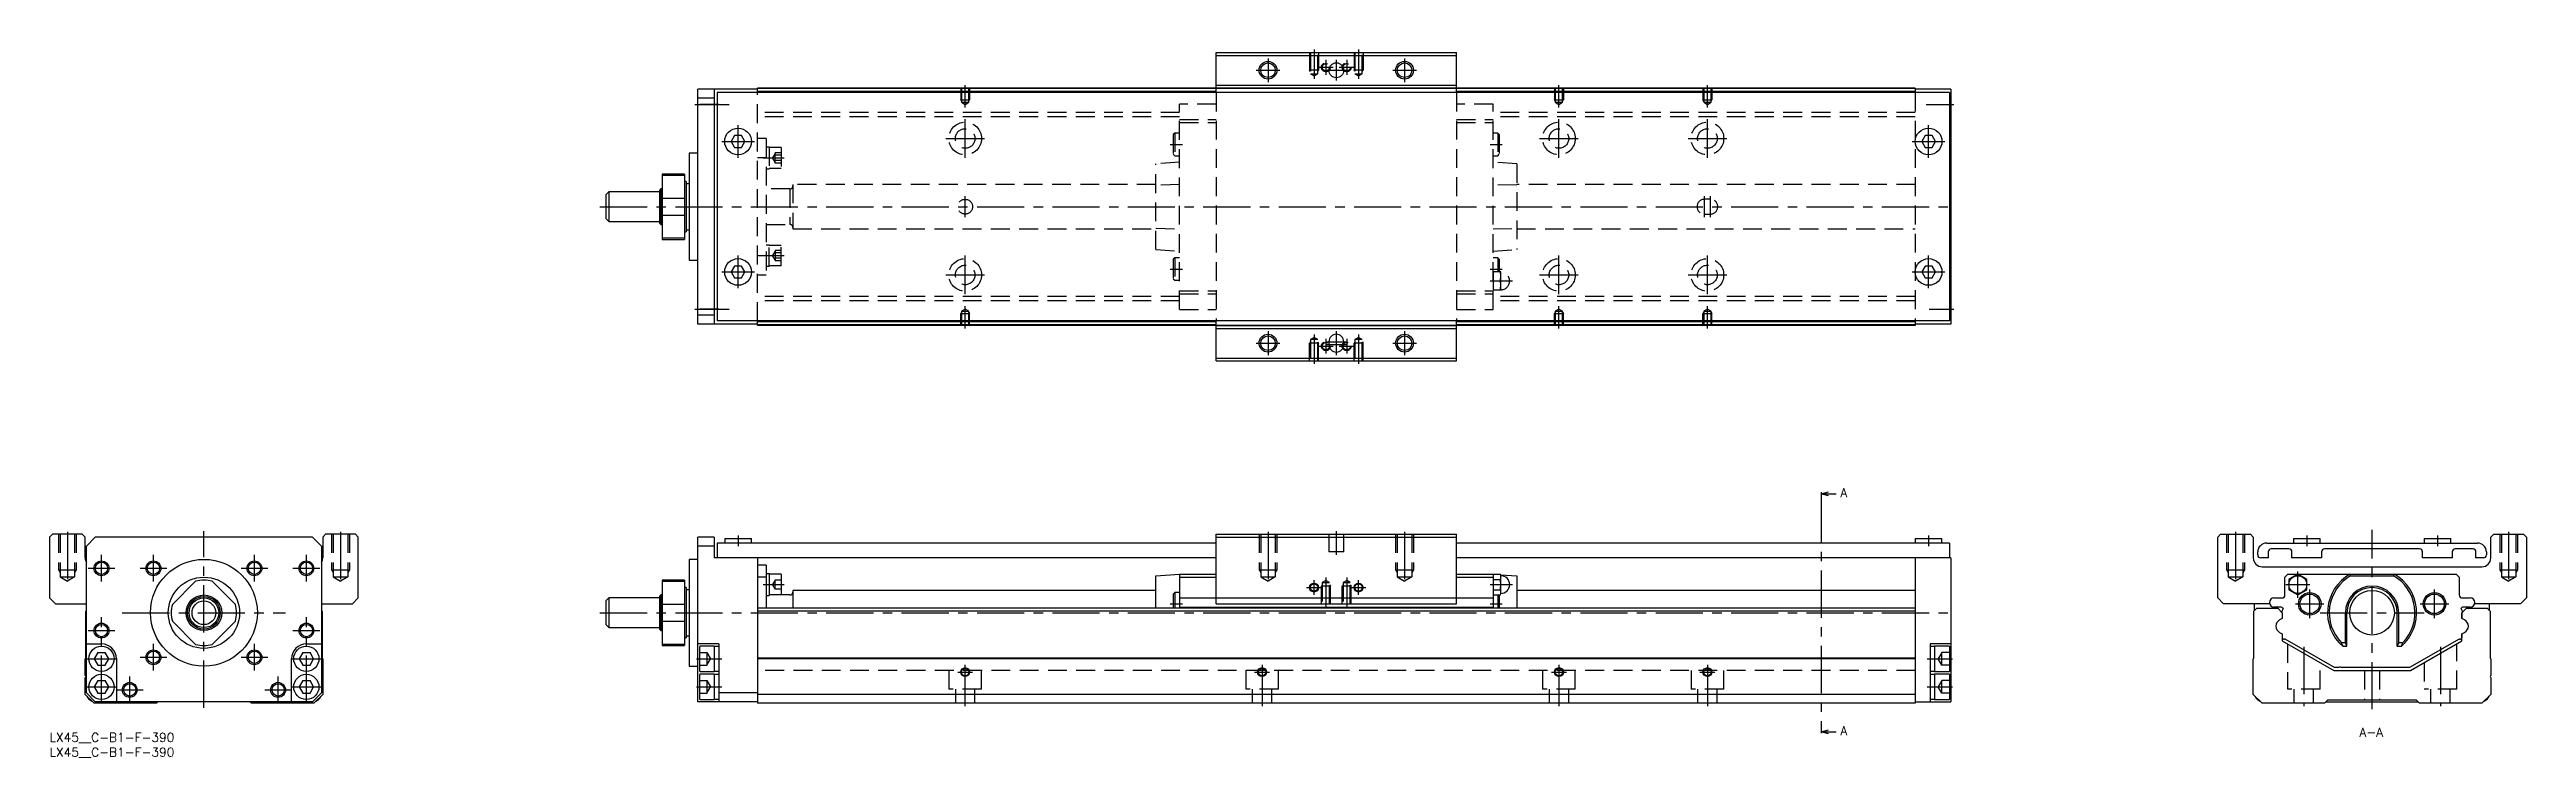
# Model space of a CAD drawing. Extents: x 0 to 834, y -8 to 230.
import ezdxf

# ---------------------------------------------------------------- set-up
doc = ezdxf.new("R2010")
doc.units = 0
doc.header["$LTSCALE"] = 0.5
doc.linetypes.add('CENTER', pattern=[50.8, 31.75, -6.35, 6.35, -6.35])
doc.linetypes.add('DASHED', pattern=[19.05, 12.7, -6.35])
for name, color, linetype in [('MSM_CENTER', 1, 'CENTER'), ('MSM_CONTINUOUS', 7, 'CONTINUOUS'), ('MSM_DASHED', 4, 'DASHED'), ('MSM_NARROW', 5, 'CONTINUOUS'), ('MSM_PART_NUMBER', 7, 'CONTINUOUS')]:
    doc.layers.add(name, color=color, linetype=linetype)
doc.styles.get("Standard").update_dxf_attribs({"font": 'txt.shx', "height": 3, "bigfont": 'bigfont.shx'})

# ---------------------------------------------------------------- blocks, each defined once
blk = doc.blocks.new('*U3')
at = {"layer": 'MSM_PART_NUMBER'}
blk.add_text('LX45__C-B1-F-390', height=3, dxfattribs=at).set_placement((0, -3))
blk = doc.blocks.new('*U4')
at = {"layer": 'MSM_PART_NUMBER'}
blk.add_text('LX45__C-B1-F-390', height=3, dxfattribs=at).set_placement((0, -8))

msp = doc.modelspace()

# ---------------------------------------------------------------- linework, layer by layer
at = {"layer": 'MSM_CENTER'}
for p, q in [((410.4, 227.38), (410.4, 219.38)), ((425.9, 230.38), (425.9, 220.47)), ((429.9, 226.88), (429.9, 221.88)), ((433.4, 226.88), (433.4, 219.88)), ((436.9, 226.88), (436.9, 221.88)), ((440.9, 230.38), (440.9, 220.47)), ((456.4, 227.38), (456.4, 219.38)), ((308.4, 210.87), (308.4, 218.38)), ((406.4, 223.38), (414.4, 223.38)), ((427.4, 224.38), (432.4, 224.38)), ((429.9, 223.38), (436.9, 223.38)), ((434.4, 224.38), (439.4, 224.38)), ((452.4, 223.38), (460.4, 223.38)), ((508.4, 210.87), (508.4, 218.38)), ((558.4, 210.87), (558.4, 218.38)), ((217.4, 211.88), (228.9, 211.88)), ((632.07, 211.88), (641.4, 211.88)), ((231.9, 193.88), (231.9, 204.88)), ((301.9, 200.38), (314.9, 200.38)), ((308.4, 193.88), (308.4, 206.88)), ((501.9, 200.38), (514.9, 200.38)), ((508.4, 193.88), (508.4, 206.88)), ((551.9, 200.38), (564.9, 200.38)), ((558.4, 193.88), (558.4, 206.88)), ((632.9, 193.88), (632.9, 204.88)), ((226.4, 199.38), (237.4, 199.38)), ((240.4, 193.83), (247.4, 193.83)), ((377.5, 198.38), (381.6, 198.38)), ((485.2, 198.38), (489.3, 198.38)), ((627.4, 199.38), (638.4, 199.38)), ((185.4, 177.38), (642.4, 177.38)), ((308.4, 173.88), (308.4, 180.88)), ((557.4, 173.88), (557.4, 180.88)), ((559.4, 173.88), (559.4, 180.88)), ((231.9, 149.88), (231.9, 160.88)), ((240.4, 160.92), (247.4, 160.92)), ((308.4, 147.88), (308.4, 160.88)), ((508.4, 147.88), (508.4, 160.88)), ((558.4, 147.88), (558.4, 160.88)), ((632.9, 149.88), (632.9, 160.88)), ((226.4, 155.38), (237.4, 155.38)), ((301.9, 154.38), (314.9, 154.38)), ((377.5, 156.38), (381.6, 156.38)), ((485.2, 156.38), (489.3, 156.38)), ((485.2, 152.38), (492.8, 152.38)), ((501.9, 154.38), (514.9, 154.38)), ((551.9, 154.38), (564.9, 154.38)), ((627.4, 155.38), (638.4, 155.38)), ((217.4, 142.88), (228.9, 142.88)), ((308.4, 136.38), (308.4, 143.89)), ((508.4, 136.38), (508.4, 143.89)), ((558.4, 136.38), (558.4, 143.89)), ((633.07, 142.88), (641.4, 142.88)), ((410.4, 135.38), (410.4, 127.38)), ((425.9, 134.29), (425.9, 124.38)), ((433.4, 135.38), (433.4, 127.38)), ((440.9, 134.29), (440.9, 124.38)), ((456.4, 135.38), (456.4, 127.38)), ((406.4, 131.38), (414.4, 131.38)), ((427.4, 130.38), (432.4, 130.38)), ((429.9, 132.88), (429.9, 127.88)), ((429.9, 131.88), (436.9, 131.88)), ((429.9, 130.88), (436.9, 130.88)), ((434.4, 130.38), (439.4, 130.38)), ((436.9, 132.88), (436.9, 127.88)), ((452.4, 131.38), (460.4, 131.38)), ((596.74, 80.12), (596.74, 0.88)), ((6, 67.76), (6, 50.18)), ((52, 8.5), (52, 68)), ((98, 67.76), (98, 50.18)), ((410.4, 67.76), (410.4, 50.18)), ((433.4, 68), (433.4, 60)), ((456.4, 67.76), (456.4, 50.18)), ((736.27, 67.76), (736.27, 50.18)), ((782.27, 8), (782.27, 68.5)), ((828.27, 67.76), (828.27, 50.18)), ((17.5, 51), (17.5, 60)), ((35, 51), (35, 60)), ((69, 51), (69, 60)), ((86.5, 51), (86.5, 60)), ((231.9, 66.5), (231.9, 63)), ((632.9, 66.5), (632.9, 63)), ((760.27, 66.5), (760.27, 63)), ((804.27, 66.5), (804.27, 63)), ((13, 55.5), (22, 55.5)), ((30.5, 55.5), (39.5, 55.5)), ((64.5, 55.5), (73.5, 55.5)), ((82, 55.5), (91, 55.5)), ((425.9, 46.5), (425.9, 51.5)), ((429.9, 52.41), (429.9, 42.5)), ((436.9, 52.41), (436.9, 42.5)), ((440.9, 46.5), (440.9, 51.5)), ((757.27, 45.54), (757.27, 54.46)), ((240.4, 50), (247.4, 50)), ((377.5, 43.5), (381.6, 43.5)), ((423.4, 49), (428.4, 49)), ((438.4, 49), (443.4, 49)), ((485.2, 50), (492.8, 50)), ((485.2, 43.5), (489.3, 43.5)), ((753.27, 50), (761.27, 50)), ((756.47, 43.5), (766.07, 43.5)), ((761.27, 38.7), (761.27, 48.3)), ((798.47, 43.5), (808.07, 43.5)), ((803.27, 38.7), (803.27, 48.3)), ((13, 34.5), (22, 34.5)), ((17.5, 10.25), (17.5, 39)), ((24.5, 40.5), (79.5, 40.5)), ((82, 34.5), (91, 34.5)), ((86.5, 10.25), (86.5, 39)), ((185.4, 40.5), (642.4, 40.5)), ((764.77, 40.5), (799.77, 40.5)), ((30.5, 25.5), (39.5, 25.5)), ((35, 21), (35, 30)), ((64.5, 25.5), (73.5, 25.5)), ((69, 21), (69, 30)), ((759.27, 28.97), (759.27, 9)), ((805.27, 28.97), (805.27, 9)), ((12.25, 25), (22.75, 25)), ((27, 10), (27, 19)), ((77, 10), (77, 19)), ((81.25, 25), (91.75, 25)), ((217.9, 25), (226.4, 25)), ((305.9, 20.5), (310.9, 20.5)), ((308.4, 9), (308.4, 23)), ((405.9, 20.5), (410.9, 20.5)), ((408.4, 23), (408.4, 9)), ((505.9, 20.5), (510.9, 20.5)), ((508.4, 23), (508.4, 9)), ((555.9, 20.5), (560.9, 20.5)), ((558.4, 23), (558.4, 9)), ((632.4, 25), (640.9, 25)), ((12.25, 15.5), (22.75, 15.5)), ((22.5, 14.5), (31.5, 14.5)), ((72.5, 14.5), (81.5, 14.5)), ((81.25, 15.5), (91.75, 15.5)), ((217.9, 15.5), (226.4, 15.5)), ((632.4, 15.5), (640.9, 15.5))]:
    msp.add_line(p, q, dxfattribs=at)
at = {"layer": 'MSM_CONTINUOUS'}
for p, q in [((392.9, 215.88), (392.9, 229.38)), ((392.9, 229.38), (473.9, 229.38)), ((392.9, 228.38), (473.9, 228.38)), ((473.9, 215.88), (473.9, 229.38)), ((238.4, 216.98), (218.4, 216.98)), ((218.4, 137.78), (218.4, 216.98)), ((223.9, 216.98), (223.9, 137.78)), ((628.4, 217.38), (238.4, 217.38)), ((238.4, 215.88), (238.4, 217.38)), ((392.9, 217.18), (238.4, 217.18)), ((392.9, 218.38), (473.9, 218.38)), ((392.9, 217.38), (473.9, 217.38)), ((628.4, 217.18), (473.9, 217.18)), ((628.4, 217.38), (628.4, 215.88)), ((640.4, 216.98), (628.4, 216.98)), ((640.4, 216.98), (640.4, 137.78)), ((223.9, 213.98), (218.4, 213.98)), ((639.9, 215.88), (224.9, 215.88)), ((224.9, 215.88), (224.9, 138.88)), ((392.9, 216.18), (238.4, 216.18)), ((628.4, 216.18), (473.9, 216.18)), ((639.9, 215.88), (639.9, 138.88)), ((230.74, 201.38), (229.59, 199.38)), ((233.05, 201.38), (230.74, 201.38)), ((234.2, 199.38), (233.05, 201.38)), ((631.74, 201.38), (630.59, 199.38)), ((634.05, 201.38), (631.74, 201.38)), ((635.2, 199.38), (634.05, 201.38)), ((215.4, 195.38), (215.4, 159.38)), ((218.4, 195.38), (215.4, 195.38)), ((229.59, 199.38), (230.74, 197.38)), ((230.74, 197.38), (233.05, 197.38)), ((233.05, 197.38), (234.2, 199.38)), ((630.59, 199.38), (631.74, 197.38)), ((631.74, 197.38), (634.05, 197.38)), ((634.05, 197.38), (635.2, 199.38)), ((213.9, 188.38), (206.4, 188.38)), ((206.4, 188.38), (206.4, 166.38)), ((206.4, 188.01), (213.9, 188.01)), ((213.9, 188.38), (213.9, 166.38)), ((214.4, 185.88), (213.9, 185.88)), ((214.4, 185.88), (214.4, 168.88)), ((215.4, 185.13), (214.4, 185.13)), ((188.4, 182.38), (187.4, 181.38)), ((187.4, 181.38), (187.4, 173.38)), ((188.4, 182.38), (188.4, 172.38)), ((205.4, 182.38), (188.4, 182.38)), ((205.9, 183.38), (205.4, 182.88)), ((205.4, 182.88), (205.4, 171.88)), ((205.9, 183.38), (205.9, 171.38)), ((206.4, 183.38), (205.9, 183.38)), ((213.9, 180.17), (206.4, 180.17)), ((187.4, 173.38), (188.4, 172.38)), ((188.4, 172.38), (205.4, 172.38)), ((205.4, 171.88), (205.9, 171.38)), ((205.9, 171.38), (206.4, 171.38)), ((206.4, 174.58), (213.9, 174.58)), ((213.9, 168.88), (214.4, 168.88)), ((214.4, 169.63), (215.4, 169.63)), ((213.9, 166.74), (206.4, 166.74)), ((206.4, 166.38), (213.9, 166.38)), ((215.4, 159.38), (218.4, 159.38)), ((230.74, 157.38), (229.59, 155.38)), ((229.59, 155.38), (230.74, 153.38)), ((233.05, 157.38), (230.74, 157.38)), ((230.74, 153.38), (233.05, 153.38)), ((234.2, 155.38), (233.05, 157.38)), ((233.05, 153.38), (234.2, 155.38)), ((631.74, 157.38), (630.59, 155.38)), ((630.59, 155.38), (631.74, 153.38)), ((634.05, 157.38), (631.74, 157.38)), ((631.74, 153.38), (634.05, 153.38)), ((635.2, 155.38), (634.05, 157.38)), ((634.05, 153.38), (635.2, 155.38)), ((223.9, 140.78), (218.4, 140.78)), ((238.4, 137.78), (218.4, 137.78)), ((639.9, 138.88), (224.9, 138.88)), ((238.4, 137.38), (238.4, 138.88)), ((392.9, 138.58), (238.4, 138.58)), ((392.9, 137.58), (238.4, 137.58)), ((628.4, 137.38), (238.4, 137.38)), ((392.9, 125.38), (392.9, 138.88)), ((392.9, 137.38), (473.9, 137.38)), ((392.9, 136.38), (473.9, 136.38)), ((473.9, 125.38), (473.9, 138.88)), ((628.4, 138.58), (473.9, 138.58)), ((628.4, 137.58), (473.9, 137.58)), ((628.4, 138.88), (628.4, 137.38)), ((640.4, 137.78), (628.4, 137.78)), ((392.9, 126.38), (473.9, 126.38)), ((392.9, 125.38), (473.9, 125.38)), ((430.9, 131.88), (430.9, 130.88)), ((435.9, 130.88), (435.9, 131.88)), ((596.74, 80.62), (599.24, 81.29)), ((596.74, 81.12), (596.74, 80.12)), ((596.74, 80.62), (601.74, 80.62)), ((599.24, 79.95), (596.74, 80.62)), ((1, 67), (0, 66)), ((11, 67), (1, 67)), ((12, 66), (11, 67)), ((93, 67), (92, 66)), ((103, 67), (93, 67)), ((104, 66), (103, 67)), ((392.9, 67), (473.9, 67)), ((392.9, 43.5), (392.9, 67)), ((473.9, 43.5), (473.9, 67)), ((730.27, 66), (731.27, 67)), ((731.27, 67), (741.27, 67)), ((741.27, 67), (742.27, 66)), ((822.27, 66), (823.27, 67)), ((823.27, 67), (833.27, 67)), ((833.27, 67), (834.27, 66)), ((0, 66), (0, 45.5)), ((12, 59), (12, 66)), ((15.4, 66), (12.4, 63)), ((12.4, 13.5), (12.4, 63)), ((88.6, 66), (15.4, 66)), ((91.6, 63), (88.6, 66)), ((91.6, 63), (91.6, 13.5)), ((92, 66), (92, 59)), ((104, 45.5), (104, 66)), ((218.4, 58.5), (215.4, 58.5)), ((215.4, 58.5), (215.4, 22.5)), ((223.9, 66), (218.4, 66)), ((218.4, 10.5), (218.4, 66)), ((223.9, 63), (218.4, 63)), ((223.9, 66), (223.9, 59)), ((392.9, 59), (223.9, 59)), ((224.9, 64), (224.9, 59)), ((392.9, 64), (224.9, 64)), ((227.4, 65.5), (227.4, 64)), ((227.4, 65.5), (236.4, 65.5)), ((236.4, 64), (236.4, 65.5)), ((238.4, 59), (238.4, 10)), ((392.9, 66), (473.9, 66)), ((639.9, 64), (473.9, 64)), ((640.4, 59), (473.9, 59)), ((628.4, 65.5), (628.4, 64)), ((628.4, 65.5), (637.4, 65.5)), ((628.4, 59), (628.4, 10)), ((637.4, 64), (637.4, 65.5)), ((639.9, 64), (639.9, 59)), ((640.4, 59), (640.4, 10.5)), ((730.27, 45.5), (730.27, 66)), ((742.27, 66), (742.27, 59)), ((743.77, 60), (743.77, 61)), ((747.27, 59), (744.77, 59)), ((746.77, 64), (817.77, 64)), ((747.27, 61), (747.27, 59)), ((754.27, 62), (748.27, 62)), ((755.27, 59), (755.27, 61)), ((765.27, 59), (755.27, 59)), ((755.77, 65.5), (764.77, 65.5)), ((755.77, 65.5), (755.77, 64)), ((764.77, 64), (764.77, 65.5)), ((765.27, 61), (765.27, 59)), ((798.27, 62), (766.27, 62)), ((799.27, 59), (799.27, 61)), ((809.27, 59), (799.27, 59)), ((799.77, 65.5), (808.77, 65.5)), ((799.77, 65.5), (799.77, 64)), ((808.77, 64), (808.77, 65.5)), ((809.27, 61), (809.27, 59)), ((816.27, 62), (810.27, 62)), ((817.27, 59), (817.27, 61)), ((819.77, 59), (817.27, 59)), ((820.77, 61), (820.77, 60)), ((822.27, 59), (822.27, 66)), ((834.27, 66), (834.27, 45.5)), ((41.36, 43.3), (49.2, 51.14)), ((54.8, 51.14), (62.64, 43.3)), ((213.9, 51.5), (206.4, 51.5)), ((206.4, 51.5), (206.4, 29.5)), ((206.4, 51.14), (213.9, 51.14)), ((213.9, 51.5), (213.9, 29.5)), ((241.4, 56.5), (238.4, 56.5)), ((241.4, 52.5), (238.4, 52.5)), ((241.4, 56.5), (241.4, 42)), ((242.4, 53.65), (241.4, 53.65)), ((242.4, 53.65), (242.4, 46.35)), ((246.4, 53.5), (242.4, 53.5)), ((246.4, 53.5), (246.4, 46.5)), ((372.6, 53), (380.6, 53.5)), ((372.6, 42), (372.6, 53)), ((380.6, 53.5), (392.9, 53.5)), ((380.6, 53.5), (380.6, 42)), ((380.6, 52.5), (392.9, 52.5)), ((473.9, 53.5), (486.2, 53.5)), ((473.9, 52.5), (486.2, 52.5)), ((486.2, 53.5), (486.77, 53.46)), ((486.2, 53.5), (486.2, 42)), ((486.32, 53.46), (486.2, 53)), ((486.2, 52.41), (486.2, 52.6)), ((486.32, 53.46), (488.67, 53.46)), ((486.32, 51.73), (488.67, 51.73)), ((488.8, 53), (488.67, 53.46)), ((488.7, 53.34), (494.2, 53)), ((488.8, 47), (488.8, 53)), ((494.2, 53), (494.2, 42)), ((745.27, 56), (819.27, 56)), ((752.92, 52.5), (753.92, 53.5)), ((752.92, 46.5), (752.92, 52.5)), ((753.92, 53.5), (810.62, 53.5)), ((757.27, 53.46), (754.27, 51.73)), ((754.27, 51.73), (754.27, 48.27)), ((760.27, 51.73), (757.27, 53.46)), ((760.27, 48.27), (760.27, 51.73)), ((774.79, 53.5), (775.04, 53)), ((775.04, 53), (789.5, 53)), ((789.5, 53), (789.76, 53.5)), ((810.62, 53.5), (811.62, 52.5)), ((811.62, 52.5), (811.62, 46.5)), ((0, 45.5), (2, 43.5)), ((2, 43.5), (12.4, 43.5)), ((91.6, 43.5), (102, 43.5)), ((102, 43.5), (104, 45.5)), ((188.4, 45.5), (187.4, 44.5)), ((187.4, 44.5), (187.4, 36.5)), ((205.4, 45.5), (188.4, 45.5)), ((188.4, 45.5), (188.4, 35.5)), ((205.9, 46.5), (205.4, 46)), ((205.4, 46), (205.4, 35)), ((206.4, 46.5), (205.9, 46.5)), ((205.9, 46.5), (205.9, 34.5)), ((213.9, 43.3), (206.4, 43.3)), ((214.4, 49), (213.9, 49)), ((214.4, 49), (214.4, 32)), ((215.4, 48.25), (214.4, 48.25)), ((628.4, 42), (238.4, 42)), ((241.4, 46.35), (242.4, 46.35)), ((249.4, 46.5), (242.4, 46.5)), ((250.4, 48), (250.4, 42)), ((372.6, 48), (250.4, 48)), ((379, 47.3), (378.5, 46.8)), ((378.5, 46.8), (378.5, 42)), ((380.6, 47.3), (379, 47.3)), ((379, 47.3), (379, 42)), ((380.6, 45.5), (486.2, 45.5)), ((380.6, 42.4), (486.2, 42.4)), ((392.9, 43.5), (473.9, 43.5)), ((486.2, 47), (486.32, 46.54)), ((486.32, 48.27), (488.67, 48.27)), ((486.32, 46.54), (488.67, 46.54)), ((487.8, 46.54), (487.8, 42)), ((488.3, 46.54), (488.3, 42)), ((488.67, 46.54), (488.8, 47)), ((628.4, 48), (494.2, 48)), ((732.27, 43.5), (730.27, 45.5)), ((747.74, 43.5), (732.27, 43.5)), ((742.47, 41), (743.47, 42)), ((742.67, 41.2), (742.67, 43.5)), ((743.47, 42), (750.52, 42)), ((749.22, 45.5), (751.92, 45.5)), ((751.52, 42.4), (749.22, 42.4)), ((750.52, 42), (752.02, 40.5)), ((750.52, 42), (752.02, 40.5)), ((754.27, 48.27), (757.27, 46.54)), ((757.27, 46.54), (760.27, 48.27)), ((812.52, 40.5), (814.02, 42)), ((812.62, 45.5), (815.32, 45.5)), ((815.32, 42.4), (813.02, 42.4)), ((814.02, 42), (821.07, 42)), ((832.27, 43.5), (816.81, 43.5)), ((821.07, 42), (822.07, 41)), ((821.87, 41.2), (821.87, 43.5)), ((834.27, 45.5), (832.27, 43.5)), ((12.2, 41), (12.4, 41.2)), ((12.2, 25.2), (12.2, 41)), ((49.2, 29.86), (41.36, 37.7)), ((62.64, 37.7), (54.8, 29.86)), ((91.6, 41.2), (91.8, 41)), ((91.8, 41), (91.8, 25.2)), ((187.4, 36.5), (188.4, 35.5)), ((188.4, 35.5), (205.4, 35.5)), ((205.4, 35), (205.9, 34.5)), ((205.9, 34.5), (206.4, 34.5)), ((206.4, 37.7), (213.9, 37.7)), ((628.4, 41), (238.4, 41)), ((742.47, 25.2), (742.47, 41)), ((752.02, 38.61), (751.13, 38.1)), ((751.13, 33.9), (752.02, 33.39)), ((751.97, 40.55), (751.97, 41.2)), ((752.02, 40.5), (752.02, 38.61)), ((752.02, 33.39), (752.02, 31)), ((773.27, 30.44), (773.27, 40.5)), ((773.77, 29.22), (773.77, 40.5)), ((790.77, 29.22), (790.77, 40.5)), ((791.27, 30.44), (791.27, 40.5)), ((812.57, 40.55), (812.52, 40.5)), ((812.52, 40.5), (812.52, 38.61)), ((812.52, 38.61), (812.52, 40.5)), ((813.42, 38.1), (812.52, 38.61)), ((812.52, 33.39), (813.42, 33.9)), ((812.52, 33.39), (812.52, 32.13)), ((812.52, 31), (812.52, 33.39)), ((812.57, 41.2), (812.57, 40.55)), ((822.07, 41), (822.07, 25.2)), ((12, 25), (12.2, 25.2)), ((12.4, 30), (17.5, 30)), ((16.27, 27.12), (15.05, 25)), ((16.27, 27.12), (18.73, 27.12)), ((19.95, 25), (18.73, 27.12)), ((85.27, 27.12), (84.05, 25)), ((85.27, 27.12), (87.73, 27.12)), ((86.5, 30), (91.6, 30)), ((88.95, 25), (87.73, 27.12)), ((91.8, 25.2), (92, 25)), ((213.9, 29.86), (206.4, 29.86)), ((206.4, 29.5), (213.9, 29.5)), ((213.9, 32), (214.4, 32)), ((214.4, 32.75), (215.4, 32.75)), ((225.4, 30), (218.4, 30)), ((218.9, 29), (218.9, 21)), ((223.9, 29.25), (219.15, 29.25)), ((223.9, 29.25), (223.9, 20.75)), ((225.4, 29.15), (223.9, 29.15)), ((225.4, 30), (225.4, 10.5)), ((628.4, 25.2), (238.4, 25.2)), ((633.4, 30), (633.4, 10.5)), ((640.4, 30), (633.4, 30)), ((634.9, 29.15), (633.4, 29.15)), ((639.9, 29.25), (634.9, 29.25)), ((634.9, 29.25), (634.9, 20.75)), ((639.9, 29.25), (639.9, 20.75)), ((742.27, 25), (742.47, 25.2)), ((752.02, 31), (769.34, 21)), ((752.97, 31.61), (752.77, 31.61)), ((769.61, 22), (752.97, 31.61)), ((771.91, 30.44), (773.27, 30.44)), ((772.38, 29.22), (773.77, 29.22)), ((773.77, 29.22), (773.27, 30.44)), ((791.27, 30.44), (790.77, 29.22)), ((790.77, 29.22), (792.16, 29.22)), ((791.27, 30.44), (792.63, 30.44)), ((811.57, 31.61), (794.93, 22)), ((795.2, 21), (812.52, 31)), ((811.77, 31.61), (811.57, 31.61)), ((822.07, 25.2), (822.27, 25)), ((12, 19.4), (12, 25)), ((12, 13), (12, 18.6)), ((15.05, 25), (16.27, 22.88)), ((16.27, 17.62), (15.05, 15.5)), ((16.27, 22.88), (18.73, 22.88)), ((16.27, 17.62), (18.73, 17.62)), ((18.73, 22.88), (19.95, 25)), ((19.95, 15.5), (18.73, 17.62)), ((22.5, 25), (22.5, 10.5)), ((81.5, 10.5), (81.5, 25)), ((84.05, 25), (85.27, 22.88)), ((85.27, 17.62), (84.05, 15.5)), ((85.27, 22.88), (87.73, 22.88)), ((85.27, 17.62), (87.73, 17.62)), ((87.73, 22.88), (88.95, 25)), ((88.95, 15.5), (87.73, 17.62)), ((92, 25), (92, 13)), ((215.4, 22.5), (218.4, 22.5)), ((218.9, 19.5), (218.9, 11.5)), ((219.15, 20.75), (223.9, 20.75)), ((223.9, 19.75), (219.15, 19.75)), ((223.9, 20.85), (225.4, 20.85)), ((223.9, 19.75), (223.9, 11.25)), ((225.4, 19.65), (223.9, 19.65)), ((628.4, 25), (238.4, 25)), ((633.4, 20.85), (634.9, 20.85)), ((634.9, 19.65), (633.4, 19.65)), ((634.9, 20.75), (639.9, 20.75)), ((639.9, 19.75), (634.9, 19.75)), ((634.9, 19.75), (634.9, 11.25)), ((639.9, 19.75), (639.9, 11.25)), ((742.27, 13), (742.27, 25)), ((769.34, 21), (795.2, 21)), ((771.12, 22), (769.61, 22)), ((794.93, 22), (771.92, 22)), ((822.27, 25), (822.27, 19.4)), ((822.27, 18.6), (822.27, 13)), ((15, 10), (12, 13)), ((15.4, 10.5), (12.4, 13.5)), ((36, 10), (15, 10)), ((15.05, 15.5), (16.27, 13.38)), ((88.6, 10.5), (15.4, 10.5)), ((16.27, 13.38), (18.73, 13.38)), ((18.73, 13.38), (19.95, 15.5)), ((36.5, 10.5), (36, 10)), ((68, 10), (67.5, 10.5)), ((89, 10), (68, 10)), ((84.05, 15.5), (85.27, 13.38)), ((85.27, 13.38), (87.73, 13.38)), ((87.73, 13.38), (88.95, 15.5)), ((91.6, 13.5), (88.6, 10.5)), ((92, 13), (89, 10)), ((238.4, 10.5), (218.4, 10.5)), ((219.15, 11.25), (223.9, 11.25)), ((223.9, 11.35), (225.4, 11.35)), ((238.4, 13.5), (225.4, 13.5)), ((628.4, 13), (238.4, 13)), ((628.4, 10), (238.4, 10)), ((628.4, 10.5), (640.4, 10.5)), ((633.4, 11.35), (634.9, 11.35)), ((634.9, 11.25), (639.9, 11.25)), ((745.27, 10), (742.27, 13)), ((766.27, 10), (745.27, 10)), ((767.27, 11), (766.27, 10)), ((766.77, 10.5), (797.77, 10.5)), ((797.27, 11), (767.27, 11)), ((798.27, 10), (797.27, 11)), ((819.27, 10), (798.27, 10)), ((822.27, 13), (819.27, 10)), ((596.74, 0.38), (599.24, 1.05)), ((596.74, 0.88), (596.74, -0.12)), ((596.74, 0.38), (601.74, 0.38)), ((599.24, -0.29), (596.74, 0.38))]:
    msp.add_line(p, q, dxfattribs=at)
for centre, radius in [((410.4, 223.38), 2.46), ((433.4, 223.38), 2.5), ((456.4, 223.38), 2.46), ((231.9, 199.38), 4.5), ((632.9, 199.38), 4.5), ((231.9, 155.38), 4.5), ((632.9, 155.38), 4.5), ((410.4, 131.38), 2.46), ((456.4, 131.38), 2.46), ((52, 40.5), 18), ((17.5, 55.5), 2.07), ((35, 55.5), 2.07), ((52, 40.5), 12), ((69, 55.5), 2.07), ((86.5, 55.5), 2.07), ((425.9, 49), 1.23), ((440.9, 49), 1.23), ((757.27, 50), 3), ((52, 40.5), 6), ((52, 40.5), 5.5), ((52, 40.5), 5), ((52, 40.5), 4), ((761.27, 43.5), 3.8), ((761.27, 43.5), 3.3), ((782.27, 40.5), 7.5), ((803.27, 43.5), 3.8), ((803.27, 43.5), 3.3), ((17.5, 34.5), 2.07), ((86.5, 34.5), 2.07), ((17.5, 25), 4.25), ((35, 25.5), 2.07), ((69, 25.5), 2.07), ((86.5, 25), 4.25), ((17.5, 15.5), 4.25), ((86.5, 15.5), 4.25), ((308.4, 20.5), 1.23), ((408.4, 20.5), 1.23), ((508.4, 20.5), 1.23), ((558.4, 20.5), 1.23), ((27, 14.5), 2.07), ((77, 14.5), 2.07)]:
    msp.add_circle(centre, radius, dxfattribs=at)
for centre, radius, start, end in [((433.4, 131.88), 2.5, 0, 180), ((433.4, 130.88), 2.5, 180, 0), ((15, 59), 3, 180, 209.92525), ((89, 59), 3, 330.07238, 0), ((745.27, 59), 3, 180, 270), ((746.77, 61), 3, 90, 180), ((744.77, 60), 1, 180, 270), ((748.27, 61), 1, 90, 180), ((754.27, 61), 1, 0, 90), ((766.27, 61), 1, 90, 180), ((798.27, 61), 1, 0, 90), ((810.27, 61), 1, 90, 180), ((816.27, 61), 1, 0, 90), ((817.77, 61), 3, 0, 90), ((819.27, 59), 3, 270, 0), ((819.77, 60), 1, 270, 0), ((52, 40.5), 11, 75.27264, 104.72736), ((489.5, 52.57), 3.31, 164.22771, 179.4294), ((489.5, 52.63), 3.31, 180.57378, 195.76911), ((499.08, 49.95), 12.89, 172.03062, 179.75617), ((485.49, 52.56), 3.31, 0.57378, 15.76911), ((485.49, 52.63), 3.31, 344.22771, 359.4294), ((475.9, 49.94), 12.89, 0.24521, 7.968), ((488.8, 50), 3, 270, 90), ((782.27, 40.5), 15, 119.92643, 228.76392), ((782.27, 40.5), 14.44, 120.05097, 224.15139), ((782.27, 40.5), 14.44, 315.84861, 59.94903), ((782.27, 40.5), 15, 311.23608, 60.07357), ((52, 40.5), 11, 165.27264, 194.72736), ((52, 40.5), 11, 345.27264, 14.72736), ((249.4, 47.5), 1, 270, 0), ((499.65, 50.1), 13.46, 180.40698, 187.80623), ((489.5, 47.37), 3.31, 164.22771, 179.4294), ((489.5, 47.44), 3.31, 180.57378, 195.76911), ((475.34, 50.1), 13.46, 352.19377, 359.59302), ((485.49, 47.37), 3.31, 0.57378, 15.76911), ((485.49, 47.43), 3.31, 344.22771, 359.4294), ((749.22, 43.95), 1.55, 90, 270), ((751.52, 41.4), 1, 30.09191, 90), ((751.92, 46.5), 1, 270, 0), ((752.77, 41.2), 0.8, 118.74892, 180), ((782.27, 40.5), 9, 0, 180), ((782.27, 40.5), 8.5, 0, 180), ((812.62, 46.5), 1, 180, 270), ((813.02, 41.4), 1, 90, 149.90809), ((811.77, 41.2), 0.8, 0, 61.25108), ((815.32, 43.95), 1.55, 270, 90), ((752.43, 35.85), 2.6, 120.00003, 176.58933), ((752.43, 36.15), 2.6, 183.41067, 239.99996), ((812.12, 35.85), 2.6, 3.41067, 59.99996), ((812.12, 36.15), 2.6, 300.00004, 356.58933), ((17.5, 25), 5, 0, 90), ((52, 40.5), 11, 255.27264, 284.72736), ((86.5, 25), 5, 90, 180), ((219.15, 29), 0.25, 90, 180), ((752.77, 32.41), 0.8, 200.36413, 270), ((784.5, 34.62), 13.26, 198.36858, 204.03004), ((779.98, 34.65), 13.33, 335.98509, 341.61629), ((811.77, 32.41), 0.8, 270, 339.62763), ((11.7, 19), 0.5, 306.8699, 53.1301), ((219.15, 21), 0.25, 180, 270), ((219.15, 19.5), 0.25, 90, 180), ((771.52, 21.7), 0.5, 36.8699, 143.1301), ((822.57, 19), 0.5, 126.8699, 233.1301), ((15.4, 13.5), 3, 201.81505, 248.18495), ((88.6, 13.5), 3, 291.81368, 338.18632), ((219.15, 11.5), 0.25, 180, 270), ((745.67, 13.5), 3, 201.81368, 248.18632), ((818.87, 13.5), 3, 291.81505, 338.18495)]:
    msp.add_arc(centre, radius, start, end, dxfattribs=at)
at = {"layer": 'MSM_DASHED'}
for p, q in [((424.4, 229.38), (424.4, 223.38)), ((424.67, 229.38), (424.67, 222.18)), ((427.13, 222.18), (427.13, 229.38)), ((427.4, 229.38), (427.4, 223.38)), ((439.4, 229.38), (439.4, 223.38)), ((439.67, 229.38), (439.67, 222.18)), ((442.13, 222.18), (442.13, 229.38)), ((442.4, 229.38), (442.4, 223.38)), ((306.9, 217.38), (306.9, 213.38)), ((307.17, 217.38), (307.17, 212.58)), ((309.63, 212.58), (309.63, 217.38)), ((309.9, 217.38), (309.9, 213.38)), ((473.9, 217.38), (392.9, 217.38)), ((427.4, 223.38), (424.4, 223.38)), ((424.67, 222.91), (424.4, 223.38)), ((424.67, 222.18), (427.13, 222.18)), ((424.67, 222.18), (425.9, 221.47)), ((425.9, 221.47), (427.13, 222.18)), ((427.13, 222.91), (427.4, 223.38)), ((442.4, 223.38), (439.4, 223.38)), ((439.67, 222.91), (439.4, 223.38)), ((439.67, 222.18), (442.13, 222.18)), ((439.67, 222.18), (440.9, 221.47)), ((440.9, 221.47), (442.13, 222.18)), ((442.13, 222.91), (442.4, 223.38)), ((506.9, 217.38), (506.9, 213.38)), ((507.17, 217.38), (507.17, 212.58)), ((509.63, 212.58), (509.63, 217.38)), ((509.9, 217.38), (509.9, 213.38)), ((556.9, 217.38), (556.9, 213.38)), ((557.17, 217.38), (557.17, 212.58)), ((559.63, 212.58), (559.63, 217.38)), ((559.9, 217.38), (559.9, 213.38)), ((225.4, 211.88), (218.4, 211.88)), ((238.4, 138.88), (238.4, 215.88)), ((380.6, 209.13), (238.4, 209.13)), ((306.9, 213.38), (309.9, 213.38)), ((307.17, 212.91), (306.9, 213.38)), ((307.17, 212.58), (308.4, 211.87)), ((307.17, 212.58), (309.63, 212.58)), ((308.4, 211.87), (309.63, 212.58)), ((309.63, 212.91), (309.9, 213.38)), ((392.9, 211.98), (380.6, 211.98)), ((380.6, 142.78), (380.6, 211.98)), ((392.9, 215.88), (392.9, 138.88)), ((473.9, 215.88), (473.9, 138.88)), ((486.2, 211.98), (473.9, 211.98)), ((486.2, 142.78), (486.2, 211.98)), ((628.4, 209.13), (486.2, 209.13)), ((506.9, 213.38), (509.9, 213.38)), ((507.17, 212.91), (506.9, 213.38)), ((507.17, 212.58), (509.63, 212.58)), ((507.17, 212.58), (508.4, 211.87)), ((508.4, 211.87), (509.63, 212.58)), ((509.63, 212.91), (509.9, 213.38)), ((556.9, 213.38), (559.9, 213.38)), ((557.17, 212.91), (556.9, 213.38)), ((557.17, 212.58), (559.63, 212.58)), ((557.17, 212.58), (558.4, 211.87)), ((558.4, 211.87), (559.63, 212.58)), ((559.63, 212.91), (559.9, 213.38)), ((628.4, 215.88), (628.4, 138.88)), ((380.6, 207.63), (238.4, 207.63)), ((241.4, 200.38), (238.4, 200.38)), ((241.4, 200.38), (241.4, 154.38)), ((379, 202.18), (378.5, 201.68)), ((378.5, 201.68), (378.5, 195.08)), ((380.6, 202.18), (379, 202.18)), ((379, 202.18), (379, 194.58)), ((380.6, 206.73), (392.9, 206.73)), ((380.6, 205.73), (392.9, 205.73)), ((473.9, 206.73), (486.2, 206.73)), ((473.9, 205.73), (486.2, 205.73)), ((628.4, 207.63), (486.2, 207.63)), ((487.8, 202.18), (486.2, 202.18)), ((488.3, 201.68), (487.8, 202.18)), ((487.8, 202.18), (487.8, 194.58)), ((488.3, 201.68), (488.3, 195.08)), ((241.4, 193.9), (238.4, 193.9)), ((242.4, 197.48), (241.4, 197.48)), ((242.4, 197.48), (242.4, 190.18)), ((246.4, 197.33), (242.4, 197.33)), ((244.4, 195.33), (243.53, 193.83)), ((244.4, 192.33), (243.53, 193.83)), ((244.4, 192.1), (244.4, 195.56)), ((246.4, 195.56), (244.4, 195.56)), ((246.4, 194.7), (244.4, 194.7)), ((246.4, 192.96), (244.4, 192.96)), ((246.4, 192.1), (244.4, 192.1)), ((246.4, 197.33), (246.4, 190.33)), ((380.6, 192.38), (372.6, 191.82)), ((378.5, 195.08), (379, 194.58)), ((379, 194.58), (380.6, 194.58)), ((486.2, 194.58), (487.8, 194.58)), ((494.2, 191.82), (486.2, 192.38)), ((487.8, 194.58), (488.3, 195.08)), ((241.4, 190.18), (242.4, 190.18)), ((242.4, 190.33), (246.4, 190.33)), ((250.4, 184.88), (250.4, 169.88)), ((372.6, 184.88), (250.4, 184.88)), ((372.6, 162.93), (372.6, 191.82)), ((380.6, 184.86), (372.6, 184.61)), ((494.2, 184.61), (486.2, 184.86)), ((494.2, 191.82), (494.2, 162.93)), ((628.4, 184.88), (494.2, 184.88)), ((249.4, 183.38), (241.4, 183.38)), ((249.4, 183.38), (249.4, 171.38)), ((559.4, 179.88), (557.4, 179.88)), ((241.4, 171.38), (249.4, 171.38)), ((250.4, 169.88), (372.6, 169.88)), ((372.6, 170.14), (380.6, 169.89)), ((486.2, 169.89), (494.2, 170.14)), ((494.2, 169.88), (628.4, 169.88)), ((557.4, 174.88), (559.4, 174.88)), ((241.4, 160.85), (238.4, 160.85)), ((241.4, 164.57), (242.4, 164.57)), ((242.4, 157.27), (242.4, 164.57)), ((242.4, 164.42), (246.4, 164.42)), ((244.4, 162.42), (243.53, 160.92)), ((244.4, 159.42), (243.53, 160.92)), ((244.4, 162.65), (244.4, 159.19)), ((246.4, 162.65), (244.4, 162.65)), ((246.4, 161.79), (244.4, 161.79)), ((246.4, 160.05), (244.4, 160.05)), ((246.4, 159.19), (244.4, 159.19)), ((246.4, 157.42), (246.4, 164.42)), ((372.6, 162.93), (380.6, 162.38)), ((379, 160.18), (378.5, 159.68)), ((378.5, 159.68), (378.5, 153.08)), ((380.6, 160.18), (379, 160.18)), ((379, 160.18), (379, 152.58)), ((486.2, 162.38), (494.2, 162.93)), ((487.8, 160.18), (486.2, 160.18)), ((487.8, 160.18), (487.8, 155.38)), ((488.3, 159.68), (487.8, 160.18)), ((488.3, 159.68), (488.3, 155.38)), ((238.4, 154.38), (241.4, 154.38)), ((242.4, 157.27), (241.4, 157.27)), ((246.4, 157.42), (242.4, 157.42)), ((378.5, 153.08), (379, 152.58)), ((379, 152.58), (380.6, 152.58)), ((488.8, 155.38), (486.2, 155.38)), ((486.32, 152.38), (488.67, 152.38)), ((488.8, 149.38), (488.8, 155.38)), ((225.4, 142.88), (218.4, 142.88)), ((380.6, 147.13), (238.4, 147.13)), ((380.6, 145.63), (238.4, 145.63)), ((307.17, 141.84), (306.9, 141.38)), ((308.4, 142.89), (307.17, 142.18)), ((307.17, 142.18), (307.17, 137.38)), ((307.17, 142.18), (309.63, 142.18)), ((309.63, 142.18), (308.4, 142.89)), ((309.63, 137.38), (309.63, 142.18)), ((309.63, 141.84), (309.9, 141.38)), ((380.6, 149.03), (392.9, 149.03)), ((380.6, 148.03), (392.9, 148.03)), ((380.6, 142.78), (392.9, 142.78)), ((473.9, 149.03), (486.2, 149.03)), ((473.9, 148.03), (486.2, 148.03)), ((473.9, 142.78), (486.2, 142.78)), ((486.2, 149.38), (488.8, 149.38)), ((628.4, 147.13), (486.2, 147.13)), ((628.4, 145.63), (486.2, 145.63)), ((507.17, 141.84), (506.9, 141.38)), ((508.4, 142.89), (507.17, 142.18)), ((507.17, 142.18), (509.63, 142.18)), ((507.17, 142.18), (507.17, 137.38)), ((509.63, 142.18), (508.4, 142.89)), ((509.63, 137.38), (509.63, 142.18)), ((509.63, 141.84), (509.9, 141.38)), ((557.17, 141.84), (556.9, 141.38)), ((558.4, 142.89), (557.17, 142.18)), ((557.17, 142.18), (559.63, 142.18)), ((557.17, 142.18), (557.17, 137.38)), ((559.63, 142.18), (558.4, 142.89)), ((559.63, 137.38), (559.63, 142.18)), ((559.63, 141.84), (559.9, 141.38)), ((306.9, 137.38), (306.9, 141.38)), ((306.9, 141.38), (309.9, 141.38)), ((309.9, 137.38), (309.9, 141.38)), ((473.9, 137.38), (392.9, 137.38)), ((506.9, 141.38), (509.9, 141.38)), ((506.9, 137.38), (506.9, 141.38)), ((509.9, 137.38), (509.9, 141.38)), ((556.9, 141.38), (559.9, 141.38)), ((556.9, 137.38), (556.9, 141.38)), ((559.9, 137.38), (559.9, 141.38)), ((424.67, 131.84), (424.4, 131.38)), ((424.4, 125.38), (424.4, 131.38)), ((427.4, 131.38), (424.4, 131.38)), ((425.9, 133.29), (424.67, 132.58)), ((424.67, 132.58), (424.67, 125.38)), ((427.13, 132.58), (424.67, 132.58)), ((427.13, 132.58), (425.9, 133.29)), ((427.13, 125.38), (427.13, 132.58)), ((427.13, 131.84), (427.4, 131.38)), ((427.4, 125.38), (427.4, 131.38)), ((439.67, 131.84), (439.4, 131.38)), ((439.4, 125.38), (439.4, 131.38)), ((442.4, 131.38), (439.4, 131.38)), ((440.9, 133.29), (439.67, 132.58)), ((439.67, 132.58), (439.67, 125.38)), ((442.13, 132.58), (439.67, 132.58)), ((442.13, 132.58), (440.9, 133.29)), ((442.13, 125.38), (442.13, 132.58)), ((442.13, 131.84), (442.4, 131.38)), ((442.4, 125.38), (442.4, 131.38)), ((3, 67), (3, 55)), ((3.54, 67), (3.54, 52.6)), ((8.46, 67), (8.46, 52.6)), ((9, 67), (9, 55)), ((95, 67), (95, 55)), ((95.54, 67), (95.54, 52.6)), ((100.46, 67), (100.46, 52.6)), ((101, 67), (101, 55)), ((407.4, 67), (407.4, 55)), ((407.94, 67), (407.94, 52.6)), ((412.85, 67), (412.85, 52.6)), ((413.4, 67), (413.4, 55)), ((430.9, 67), (430.9, 61)), ((435.9, 61), (435.9, 67)), ((453.4, 67), (453.4, 55)), ((453.94, 67), (453.94, 52.6)), ((458.85, 67), (458.85, 52.6)), ((459.4, 67), (459.4, 55)), ((733.27, 67), (733.27, 55)), ((733.81, 67), (733.81, 52.6)), ((738.73, 67), (738.73, 52.6)), ((739.27, 67), (739.27, 55)), ((825.27, 67), (825.27, 55)), ((825.81, 67), (825.81, 52.6)), ((830.73, 67), (830.73, 52.6)), ((831.27, 67), (831.27, 55)), ((435.9, 61), (430.9, 61)), ((3, 55), (9, 55)), ((3, 55), (3.54, 54.06)), ((3.54, 52.6), (8.46, 52.6)), ((3.54, 52.6), (6, 51.18)), ((8.46, 52.6), (6, 51.18)), ((9, 55), (8.46, 54.06)), ((95, 55), (101, 55)), ((95, 55), (95.54, 54.06)), ((95.54, 52.6), (100.46, 52.6)), ((95.54, 52.6), (98, 51.18)), ((100.46, 52.6), (98, 51.18)), ((101, 55), (100.46, 54.06)), ((244.4, 51.5), (243.53, 50)), ((244.4, 48.5), (244.4, 51.5)), ((246.4, 51.5), (244.4, 51.5)), ((407.4, 55), (413.4, 55)), ((407.4, 55), (407.94, 54.06)), ((407.94, 52.6), (412.85, 52.6)), ((407.94, 52.6), (410.4, 51.18)), ((412.85, 52.6), (410.4, 51.18)), ((413.4, 55), (412.85, 54.06)), ((429.9, 51.41), (428.67, 50.7)), ((428.67, 50.7), (428.67, 43.5)), ((428.67, 50.7), (431.13, 50.7)), ((431.13, 50.7), (429.9, 51.41)), ((431.13, 43.5), (431.13, 50.7)), ((436.9, 51.41), (435.67, 50.7)), ((435.67, 50.7), (435.67, 43.5)), ((435.67, 50.7), (438.13, 50.7)), ((438.13, 50.7), (436.9, 51.41)), ((438.13, 43.5), (438.13, 50.7)), ((453.4, 55), (459.4, 55)), ((453.4, 55), (453.94, 54.06)), ((453.94, 52.6), (458.85, 52.6)), ((453.94, 52.6), (456.4, 51.18)), ((458.85, 52.6), (456.4, 51.18)), ((459.4, 55), (458.85, 54.06)), ((733.27, 55), (739.27, 55)), ((733.27, 55), (733.81, 54.06)), ((733.81, 52.6), (738.73, 52.6)), ((733.81, 52.6), (736.27, 51.18)), ((738.73, 52.6), (736.27, 51.18)), ((739.27, 55), (738.73, 54.06)), ((825.27, 55), (831.27, 55)), ((825.27, 55), (825.81, 54.06)), ((825.81, 52.6), (830.73, 52.6)), ((825.81, 52.6), (828.27, 51.18)), ((830.73, 52.6), (828.27, 51.18)), ((831.27, 55), (830.73, 54.06)), ((244.4, 48.5), (243.53, 50)), ((244.4, 50), (246.4, 50)), ((246.4, 48.5), (244.4, 48.5)), ((428.67, 49.97), (428.4, 49.5)), ((431.4, 49.5), (428.4, 49.5)), ((428.4, 43.5), (428.4, 49.5)), ((431.13, 49.97), (431.4, 49.5)), ((431.4, 43.5), (431.4, 49.5)), ((435.67, 49.97), (435.4, 49.5)), ((438.4, 49.5), (435.4, 49.5)), ((435.4, 43.5), (435.4, 49.5)), ((438.13, 49.97), (438.4, 49.5)), ((438.4, 43.5), (438.4, 49.5)), ((218.9, 27.12), (221.4, 27.12)), ((221.4, 27.12), (221.4, 22.88)), ((221.4, 27.12), (222.62, 25)), ((637.4, 27.12), (636.17, 25)), ((637.4, 22.88), (637.4, 27.12)), ((639.9, 27.12), (637.4, 27.12)), ((753.77, 29.99), (753.77, 14.7)), ((810.77, 14.7), (810.77, 29.99)), ((218.9, 25), (221.4, 25)), ((218.9, 22.88), (221.4, 22.88)), ((218.9, 17.62), (221.4, 17.62)), ((221.4, 22.88), (222.62, 25)), ((221.4, 17.62), (221.4, 13.38)), ((221.4, 17.62), (222.62, 15.5)), ((628.4, 21), (238.4, 21)), ((302.9, 21), (302.9, 14.7)), ((313.9, 14.7), (313.9, 21)), ((402.9, 21), (402.9, 14.7)), ((413.9, 14.7), (413.9, 21)), ((502.9, 21), (502.9, 14.7)), ((513.9, 14.7), (513.9, 21)), ((552.9, 21), (552.9, 14.7)), ((563.9, 14.7), (563.9, 21)), ((637.4, 22.88), (636.17, 25)), ((637.4, 17.62), (636.17, 15.5)), ((637.4, 25), (639.9, 25)), ((639.9, 22.88), (637.4, 22.88)), ((637.4, 13.38), (637.4, 17.62)), ((639.9, 17.62), (637.4, 17.62)), ((764.77, 14.7), (764.77, 23.64)), ((779.77, 21), (779.77, 11)), ((784.77, 21), (784.77, 11)), ((799.77, 23.64), (799.77, 14.7)), ((218.9, 15.5), (221.4, 15.5)), ((218.9, 13.38), (221.4, 13.38)), ((221.4, 13.38), (222.62, 15.5)), ((313.9, 14.7), (302.9, 14.7)), ((305.1, 14.7), (305.1, 10)), ((311.7, 10), (311.7, 14.7)), ((413.9, 14.7), (402.9, 14.7)), ((405.1, 14.7), (405.1, 10)), ((411.7, 10), (411.7, 14.7)), ((513.9, 14.7), (502.9, 14.7)), ((505.1, 14.7), (505.1, 10)), ((511.7, 10), (511.7, 14.7)), ((563.9, 14.7), (552.9, 14.7)), ((555.1, 14.7), (555.1, 10)), ((561.7, 10), (561.7, 14.7)), ((637.4, 13.38), (636.17, 15.5)), ((637.4, 15.5), (639.9, 15.5)), ((639.9, 13.38), (637.4, 13.38)), ((764.77, 14.7), (753.77, 14.7)), ((755.97, 14.7), (755.97, 10)), ((762.57, 10), (762.57, 14.7)), ((810.77, 14.7), (799.77, 14.7)), ((801.97, 14.7), (801.97, 10)), ((808.57, 10), (808.57, 14.7))]:
    msp.add_line(p, q, dxfattribs=at)
for centre, radius in [((429.9, 224.38), 1.5), ((429.9, 224.38), 1.23), ((436.9, 224.38), 1.5), ((436.9, 224.38), 1.23), ((308.4, 200.38), 5.5), ((308.4, 200.38), 3.3), ((508.4, 200.38), 5.5), ((508.4, 200.38), 3.3), ((558.4, 200.38), 5.5), ((558.4, 200.38), 3.3), ((308.4, 177.38), 2.5), ((308.4, 154.38), 5.5), ((508.4, 154.38), 5.5), ((558.4, 154.38), 5.5), ((308.4, 154.38), 3.3), ((508.4, 154.38), 3.3), ((558.4, 154.38), 3.3), ((429.9, 130.38), 1.5), ((429.9, 130.38), 1.23), ((436.9, 130.38), 1.5), ((436.9, 130.38), 1.23)]:
    msp.add_circle(centre, radius, dxfattribs=at)
for centre, radius, start, end in [((249.4, 184.38), 1, 270, 0), ((557.4, 177.38), 2.5, 90, 270), ((559.4, 177.38), 2.5, 270, 90), ((249.4, 170.38), 1, 0, 90), ((495.89, 153.83), 9.69, 170.8086, 179.713), ((495.89, 153.92), 9.7, 180.28862, 189.18978), ((495.89, 150.83), 9.69, 170.8086, 179.713), ((495.89, 150.92), 9.7, 180.28862, 189.18978), ((479.1, 153.83), 9.7, 0.28862, 9.18978), ((479.1, 153.92), 9.69, 350.8086, 359.713), ((479.1, 150.83), 9.7, 0.28862, 9.18978), ((479.1, 150.92), 9.69, 350.8086, 359.713), ((488.8, 152.38), 3, 270, 90)]:
    msp.add_arc(centre, radius, start, end, dxfattribs=at)
at = {"layer": 'MSM_NARROW'}
for centre, radius in [((410.4, 223.38), 3), ((456.4, 223.38), 3), ((410.4, 131.38), 3), ((456.4, 131.38), 3), ((17.5, 55.5), 2.5), ((35, 55.5), 2.5), ((69, 55.5), 2.5), ((86.5, 55.5), 2.5), ((425.9, 49), 1.5), ((440.9, 49), 1.5), ((17.5, 34.5), 2.5), ((86.5, 34.5), 2.5), ((35, 25.5), 2.5), ((69, 25.5), 2.5), ((27, 14.5), 2.5), ((77, 14.5), 2.5), ((308.4, 20.5), 1.5), ((408.4, 20.5), 1.5), ((508.4, 20.5), 1.5), ((558.4, 20.5), 1.5)]:
    msp.add_circle(centre, radius, dxfattribs=at)

# ---------------------------------------------------------------- block references
at = {"layer": 'MSM_CONTINUOUS'}
for name in ['*U3', '*U4']:
    msp.add_blockref(name, (0, 0), dxfattribs=at)

# ---------------------------------------------------------------- texts
at = {"layer": 'MSM_PART_NUMBER'}
for s, p in [('A', (603.16, 79.49)), ('A', (603.16, -0.75)), ('A-A', (778.01, -1.28))]:
    msp.add_text(s, height=3, dxfattribs=at).set_placement(p)

doc.saveas('drawing.dxf')
